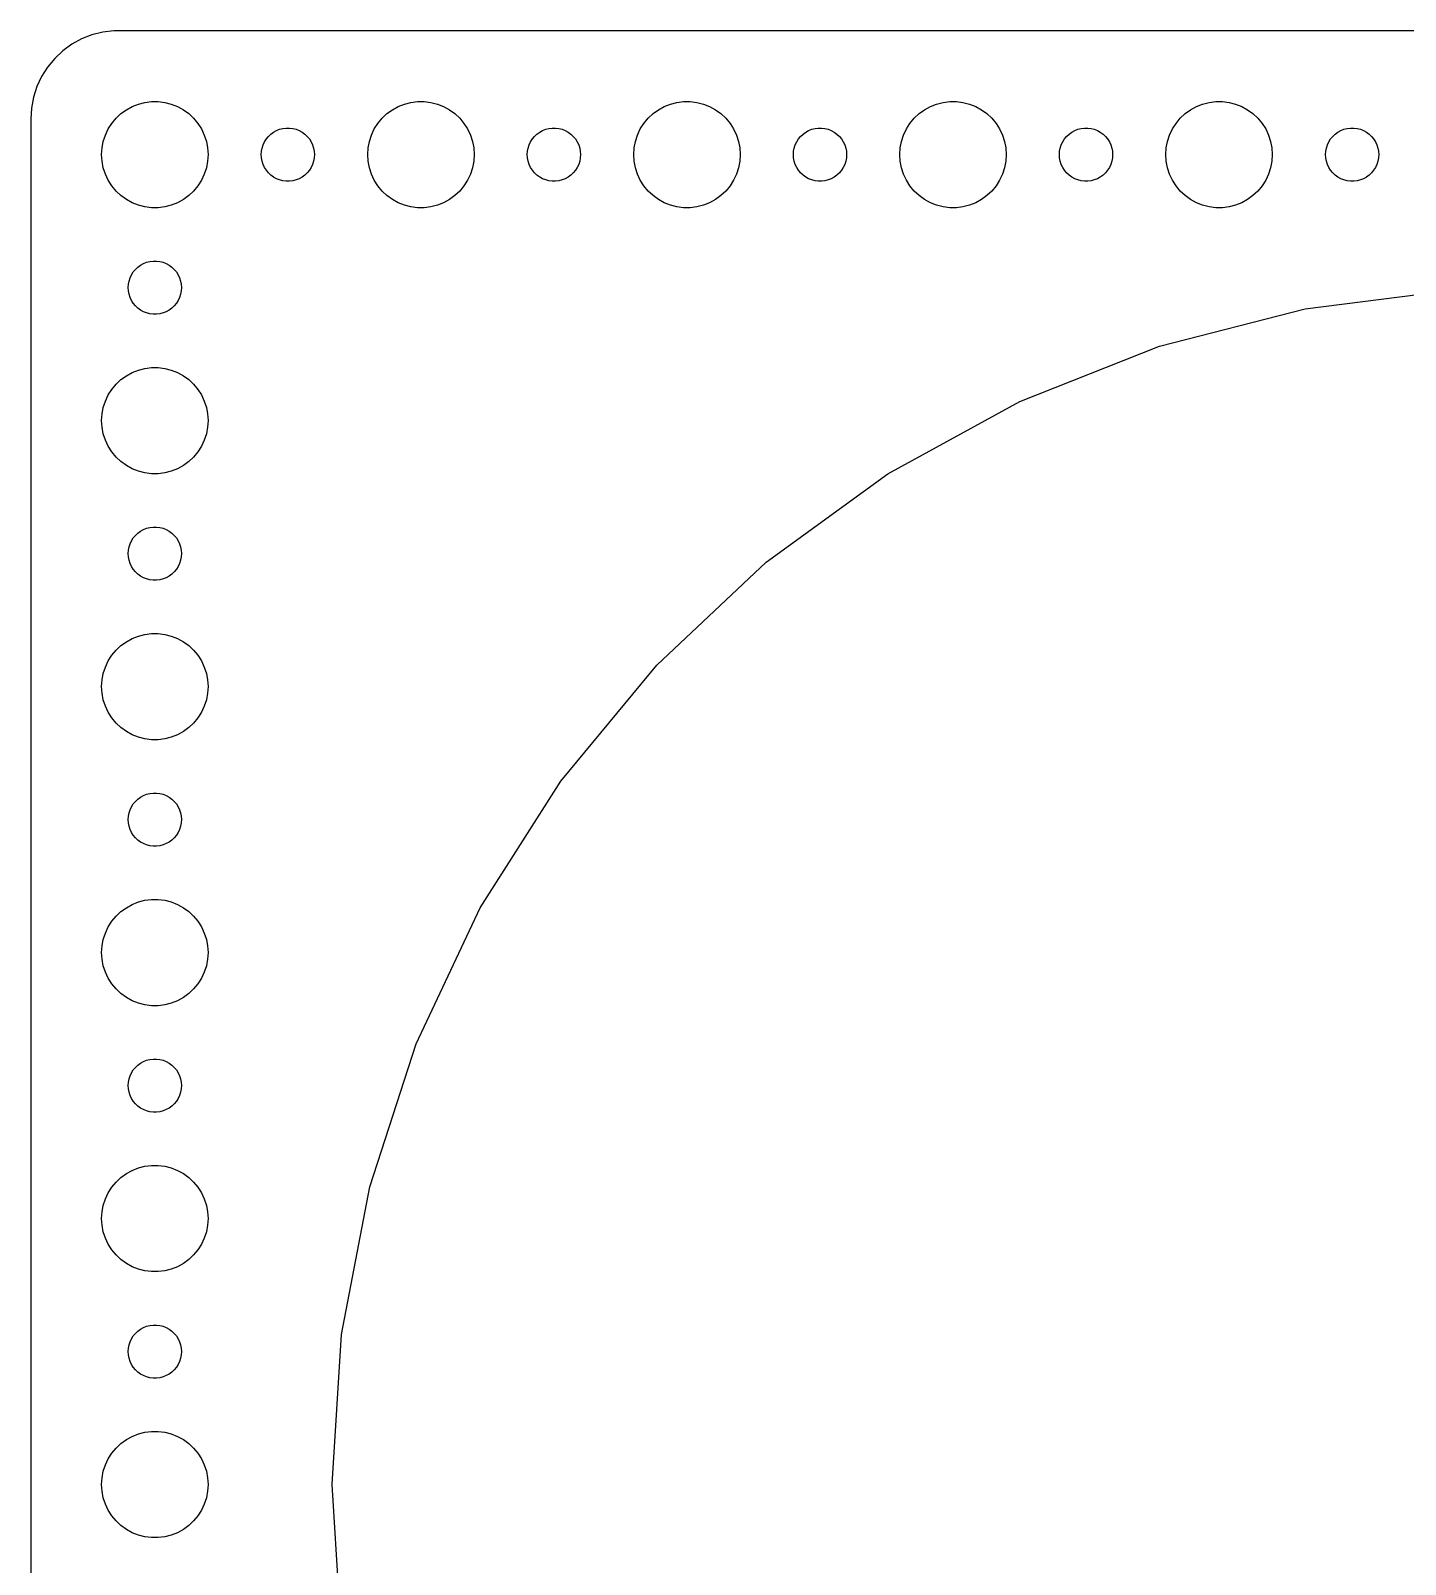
# Model space of a CAD drawing. Header units: metres. Extents: x -224 to 224, y -82 to 82.
# Drawn here: x -224.5 to -147, y -4.5 to 82 of the extents above; entities that cross this region are included whole.
import ezdxf

# ---------------------------------------------------------------- set-up
doc = ezdxf.new("R2010")
doc.units = ezdxf.units.M

msp = doc.modelspace()

# ---------------------------------------------------------------- linework, layer by layer
for p, q in [((-221.629, 81.5241), (-222.179, 81.2216)), ((-221.045, 81.7553), (-221.629, 81.5241)), ((-220.437, 81.9114), (-221.045, 81.7553)), ((-219.814, 81.9901), (-220.437, 81.9114)), ((219.814, 81.9901), (-219.814, 81.9901)), ((-222.687, 80.8526), (-223.145, 80.4227)), ((-222.179, 81.2216), (-222.687, 80.8526)), ((-223.545, 79.9389), (-223.882, 79.4088)), ((-223.145, 80.4227), (-223.545, 79.9389)), ((-224.149, 78.8406), (-224.343, 78.2434)), ((-223.882, 79.4088), (-224.149, 78.8406)), ((-224.343, 78.2434), (-224.461, 77.6267)), ((-218.777, 77.7145), (-218.427, 77.8532)), ((-218.427, 77.8532), (-218.062, 77.9469)), ((-218.062, 77.9469), (-217.688, 77.9941)), ((-217.688, 77.9941), (-217.312, 77.9941)), ((-217.312, 77.9941), (-216.938, 77.9469)), ((-216.938, 77.9469), (-216.573, 77.8532)), ((-216.573, 77.8532), (-216.223, 77.7145)), ((-203.777, 77.7145), (-203.427, 77.8532)), ((-203.427, 77.8532), (-203.062, 77.9469)), ((-203.062, 77.9469), (-202.688, 77.9941)), ((-202.688, 77.9941), (-202.312, 77.9941)), ((-202.312, 77.9941), (-201.938, 77.9469)), ((-201.938, 77.9469), (-201.573, 77.8532)), ((-201.573, 77.8532), (-201.223, 77.7145)), ((-188.777, 77.7145), (-188.427, 77.8532)), ((-188.427, 77.8532), (-188.062, 77.9469)), ((-188.062, 77.9469), (-187.688, 77.9941)), ((-187.688, 77.9941), (-187.312, 77.9941)), ((-187.312, 77.9941), (-186.938, 77.9469)), ((-186.938, 77.9469), (-186.573, 77.8532)), ((-186.573, 77.8532), (-186.223, 77.7145)), ((-173.777, 77.7145), (-173.427, 77.8532)), ((-173.427, 77.8532), (-173.062, 77.9469)), ((-173.062, 77.9469), (-172.688, 77.9941)), ((-172.688, 77.9941), (-172.312, 77.9941)), ((-172.312, 77.9941), (-171.938, 77.9469)), ((-171.938, 77.9469), (-171.573, 77.8532)), ((-171.573, 77.8532), (-171.223, 77.7145)), ((-158.777, 77.7145), (-158.427, 77.8532)), ((-158.427, 77.8532), (-158.062, 77.9469)), ((-158.062, 77.9469), (-157.688, 77.9941)), ((-157.688, 77.9941), (-157.312, 77.9941)), ((-157.312, 77.9941), (-156.938, 77.9469)), ((-156.938, 77.9469), (-156.573, 77.8532)), ((-156.573, 77.8532), (-156.223, 77.7145)), ((-224.461, 77.6267), (-224.5, 77)), ((-224.5, 77), (-224.5, -77)), ((-219.927, 76.7634), (-219.687, 77.0536)), ((-219.687, 77.0536), (-219.412, 77.3115)), ((-219.412, 77.3115), (-219.107, 77.533)), ((-219.107, 77.533), (-218.777, 77.7145)), ((-216.223, 77.7145), (-215.893, 77.533)), ((-215.893, 77.533), (-215.588, 77.3115)), ((-215.588, 77.3115), (-215.313, 77.0536)), ((-215.313, 77.0536), (-215.073, 76.7634)), ((-204.927, 76.7634), (-204.687, 77.0536)), ((-204.687, 77.0536), (-204.412, 77.3115)), ((-204.412, 77.3115), (-204.107, 77.533)), ((-204.107, 77.533), (-203.777, 77.7145)), ((-201.223, 77.7145), (-200.893, 77.533)), ((-200.893, 77.533), (-200.588, 77.3115)), ((-200.588, 77.3115), (-200.313, 77.0536)), ((-200.313, 77.0536), (-200.073, 76.7634)), ((-189.927, 76.7634), (-189.687, 77.0536)), ((-189.687, 77.0536), (-189.412, 77.3115)), ((-189.412, 77.3115), (-189.107, 77.533)), ((-189.107, 77.533), (-188.777, 77.7145)), ((-186.223, 77.7145), (-185.893, 77.533)), ((-185.893, 77.533), (-185.588, 77.3115)), ((-185.588, 77.3115), (-185.313, 77.0536)), ((-185.313, 77.0536), (-185.073, 76.7634)), ((-174.927, 76.7634), (-174.687, 77.0536)), ((-174.687, 77.0536), (-174.412, 77.3115)), ((-174.412, 77.3115), (-174.107, 77.533)), ((-174.107, 77.533), (-173.777, 77.7145)), ((-171.223, 77.7145), (-170.893, 77.533)), ((-170.893, 77.533), (-170.588, 77.3115)), ((-170.588, 77.3115), (-170.313, 77.0536)), ((-170.313, 77.0536), (-170.073, 76.7634)), ((-159.927, 76.7634), (-159.687, 77.0536)), ((-159.687, 77.0536), (-159.412, 77.3115)), ((-159.412, 77.3115), (-159.107, 77.533)), ((-159.107, 77.533), (-158.777, 77.7145)), ((-156.223, 77.7145), (-155.893, 77.533)), ((-155.893, 77.533), (-155.588, 77.3115)), ((-155.588, 77.3115), (-155.313, 77.0536)), ((-155.313, 77.0536), (-155.073, 76.7634)), ((-220.289, 76.1044), (-220.129, 76.4453)), ((-220.129, 76.4453), (-219.927, 76.7634)), ((-215.073, 76.7634), (-214.871, 76.4453)), ((-214.871, 76.4453), (-214.711, 76.1044)), ((-211.093, 76.0268), (-210.956, 76.1558)), ((-210.956, 76.1558), (-210.804, 76.2665)), ((-210.804, 76.2665), (-210.639, 76.3572)), ((-210.639, 76.3572), (-210.464, 76.4266)), ((-210.464, 76.4266), (-210.281, 76.4734)), ((-210.281, 76.4734), (-210.094, 76.497)), ((-210.094, 76.497), (-209.906, 76.497)), ((-209.906, 76.497), (-209.719, 76.4734)), ((-209.719, 76.4734), (-209.536, 76.4266)), ((-209.536, 76.4266), (-209.361, 76.3572)), ((-209.361, 76.3572), (-209.196, 76.2665)), ((-209.196, 76.2665), (-209.044, 76.1558)), ((-209.044, 76.1558), (-208.907, 76.0268)), ((-205.289, 76.1044), (-205.129, 76.4453)), ((-205.129, 76.4453), (-204.927, 76.7634)), ((-200.073, 76.7634), (-199.871, 76.4453)), ((-199.871, 76.4453), (-199.711, 76.1044)), ((-196.093, 76.0268), (-195.956, 76.1558)), ((-195.956, 76.1558), (-195.804, 76.2665)), ((-195.804, 76.2665), (-195.639, 76.3572)), ((-195.639, 76.3572), (-195.464, 76.4266)), ((-195.464, 76.4266), (-195.281, 76.4734)), ((-195.281, 76.4734), (-195.094, 76.497)), ((-195.094, 76.497), (-194.906, 76.497)), ((-194.906, 76.497), (-194.719, 76.4734)), ((-194.719, 76.4734), (-194.536, 76.4266)), ((-194.536, 76.4266), (-194.361, 76.3572)), ((-194.361, 76.3572), (-194.196, 76.2665)), ((-194.196, 76.2665), (-194.044, 76.1558)), ((-194.044, 76.1558), (-193.907, 76.0268)), ((-190.289, 76.1044), (-190.129, 76.4453)), ((-190.129, 76.4453), (-189.927, 76.7634)), ((-185.073, 76.7634), (-184.871, 76.4453)), ((-184.871, 76.4453), (-184.711, 76.1044)), ((-181.093, 76.0268), (-180.956, 76.1558)), ((-180.956, 76.1558), (-180.804, 76.2665)), ((-180.804, 76.2665), (-180.639, 76.3572)), ((-180.639, 76.3572), (-180.464, 76.4266)), ((-180.464, 76.4266), (-180.281, 76.4734)), ((-180.281, 76.4734), (-180.094, 76.497)), ((-180.094, 76.497), (-179.906, 76.497)), ((-179.906, 76.497), (-179.719, 76.4734)), ((-179.719, 76.4734), (-179.536, 76.4266)), ((-179.536, 76.4266), (-179.361, 76.3572)), ((-179.361, 76.3572), (-179.196, 76.2665)), ((-179.196, 76.2665), (-179.044, 76.1558)), ((-179.044, 76.1558), (-178.907, 76.0268)), ((-175.289, 76.1044), (-175.129, 76.4453)), ((-175.129, 76.4453), (-174.927, 76.7634)), ((-170.073, 76.7634), (-169.871, 76.4453)), ((-169.871, 76.4453), (-169.711, 76.1044)), ((-166.093, 76.0268), (-165.956, 76.1558)), ((-165.956, 76.1558), (-165.804, 76.2665)), ((-165.804, 76.2665), (-165.639, 76.3572)), ((-165.639, 76.3572), (-165.464, 76.4266)), ((-165.464, 76.4266), (-165.281, 76.4734)), ((-165.281, 76.4734), (-165.094, 76.497)), ((-165.094, 76.497), (-164.906, 76.497)), ((-164.906, 76.497), (-164.719, 76.4734)), ((-164.719, 76.4734), (-164.536, 76.4266)), ((-164.536, 76.4266), (-164.361, 76.3572)), ((-164.361, 76.3572), (-164.196, 76.2665)), ((-164.196, 76.2665), (-164.044, 76.1558)), ((-164.044, 76.1558), (-163.907, 76.0268)), ((-160.289, 76.1044), (-160.129, 76.4453)), ((-160.129, 76.4453), (-159.927, 76.7634)), ((-155.073, 76.7634), (-154.871, 76.4453)), ((-154.871, 76.4453), (-154.711, 76.1044)), ((-151.093, 76.0268), (-150.956, 76.1558)), ((-150.956, 76.1558), (-150.804, 76.2665)), ((-150.804, 76.2665), (-150.639, 76.3572)), ((-150.639, 76.3572), (-150.464, 76.4266)), ((-150.464, 76.4266), (-150.281, 76.4734)), ((-150.281, 76.4734), (-150.094, 76.497)), ((-150.094, 76.497), (-149.906, 76.497)), ((-149.906, 76.497), (-149.719, 76.4734)), ((-149.719, 76.4734), (-149.536, 76.4266)), ((-149.536, 76.4266), (-149.361, 76.3572)), ((-149.361, 76.3572), (-149.196, 76.2665)), ((-149.196, 76.2665), (-149.044, 76.1558)), ((-149.044, 76.1558), (-148.907, 76.0268)), ((-220.5, 75), (-220.476, 75.376)), ((-220.476, 75.376), (-220.406, 75.7461)), ((-220.406, 75.7461), (-220.289, 76.1044)), ((-214.711, 76.1044), (-214.594, 75.7461)), ((-214.594, 75.7461), (-214.524, 75.376)), ((-214.524, 75.376), (-214.5, 75)), ((-211.488, 75.188), (-211.453, 75.373)), ((-211.453, 75.373), (-211.395, 75.5522)), ((-211.395, 75.5522), (-211.314, 75.7226)), ((-211.314, 75.7226), (-211.214, 75.8817)), ((-211.214, 75.8817), (-211.093, 76.0268)), ((-208.907, 76.0268), (-208.786, 75.8817)), ((-208.786, 75.8817), (-208.686, 75.7226)), ((-208.686, 75.7226), (-208.605, 75.5522)), ((-208.605, 75.5522), (-208.547, 75.373)), ((-208.547, 75.373), (-208.512, 75.188)), ((-205.5, 75), (-205.476, 75.376)), ((-205.476, 75.376), (-205.406, 75.7461)), ((-205.406, 75.7461), (-205.289, 76.1044)), ((-199.711, 76.1044), (-199.594, 75.7461)), ((-199.594, 75.7461), (-199.524, 75.376)), ((-199.524, 75.376), (-199.5, 75)), ((-196.488, 75.188), (-196.453, 75.373)), ((-196.453, 75.373), (-196.395, 75.5522)), ((-196.395, 75.5522), (-196.314, 75.7226)), ((-196.314, 75.7226), (-196.214, 75.8817)), ((-196.214, 75.8817), (-196.093, 76.0268)), ((-193.907, 76.0268), (-193.786, 75.8817)), ((-193.786, 75.8817), (-193.686, 75.7226)), ((-193.686, 75.7226), (-193.605, 75.5522)), ((-193.605, 75.5522), (-193.547, 75.373)), ((-193.547, 75.373), (-193.512, 75.188)), ((-190.5, 75), (-190.476, 75.376)), ((-190.476, 75.376), (-190.406, 75.7461)), ((-190.406, 75.7461), (-190.289, 76.1044)), ((-184.711, 76.1044), (-184.594, 75.7461)), ((-184.594, 75.7461), (-184.524, 75.376)), ((-184.524, 75.376), (-184.5, 75)), ((-181.488, 75.188), (-181.453, 75.373)), ((-181.453, 75.373), (-181.395, 75.5522)), ((-181.395, 75.5522), (-181.314, 75.7226)), ((-181.314, 75.7226), (-181.214, 75.8817)), ((-181.214, 75.8817), (-181.093, 76.0268)), ((-178.907, 76.0268), (-178.786, 75.8817)), ((-178.786, 75.8817), (-178.686, 75.7226)), ((-178.686, 75.7226), (-178.605, 75.5522)), ((-178.605, 75.5522), (-178.547, 75.373)), ((-178.547, 75.373), (-178.512, 75.188)), ((-175.5, 75), (-175.476, 75.376)), ((-175.476, 75.376), (-175.406, 75.7461)), ((-175.406, 75.7461), (-175.289, 76.1044)), ((-169.711, 76.1044), (-169.594, 75.7461)), ((-169.594, 75.7461), (-169.524, 75.376)), ((-169.524, 75.376), (-169.5, 75)), ((-166.488, 75.188), (-166.453, 75.373)), ((-166.453, 75.373), (-166.395, 75.5522)), ((-166.395, 75.5522), (-166.314, 75.7226)), ((-166.314, 75.7226), (-166.214, 75.8817)), ((-166.214, 75.8817), (-166.093, 76.0268)), ((-163.907, 76.0268), (-163.786, 75.8817)), ((-163.786, 75.8817), (-163.686, 75.7226)), ((-163.686, 75.7226), (-163.605, 75.5522)), ((-163.605, 75.5522), (-163.547, 75.373)), ((-163.547, 75.373), (-163.512, 75.188)), ((-160.5, 75), (-160.476, 75.376)), ((-160.476, 75.376), (-160.406, 75.7461)), ((-160.406, 75.7461), (-160.289, 76.1044)), ((-154.711, 76.1044), (-154.594, 75.7461)), ((-154.594, 75.7461), (-154.524, 75.376)), ((-154.524, 75.376), (-154.5, 75)), ((-151.488, 75.188), (-151.453, 75.373)), ((-151.453, 75.373), (-151.395, 75.5522)), ((-151.395, 75.5522), (-151.314, 75.7226)), ((-151.314, 75.7226), (-151.214, 75.8817)), ((-151.214, 75.8817), (-151.093, 76.0268)), ((-148.907, 76.0268), (-148.786, 75.8817)), ((-148.786, 75.8817), (-148.686, 75.7226)), ((-148.686, 75.7226), (-148.605, 75.5522)), ((-148.605, 75.5522), (-148.547, 75.373)), ((-148.547, 75.373), (-148.512, 75.188)), ((-220.476, 74.624), (-220.5, 75)), ((-220.406, 74.2539), (-220.476, 74.624)), ((-214.524, 74.624), (-214.594, 74.2539)), ((-214.5, 75), (-214.524, 74.624)), ((-211.5, 75), (-211.488, 75.188)), ((-211.488, 74.812), (-211.5, 75)), ((-211.453, 74.627), (-211.488, 74.812)), ((-211.395, 74.4478), (-211.453, 74.627)), ((-211.314, 74.2774), (-211.395, 74.4478)), ((-208.605, 74.4478), (-208.686, 74.2774)), ((-208.547, 74.627), (-208.605, 74.4478)), ((-208.512, 74.812), (-208.547, 74.627)), ((-208.512, 75.188), (-208.5, 75)), ((-208.5, 75), (-208.512, 74.812)), ((-205.476, 74.624), (-205.5, 75)), ((-205.406, 74.2539), (-205.476, 74.624)), ((-199.524, 74.624), (-199.594, 74.2539)), ((-199.5, 75), (-199.524, 74.624)), ((-196.5, 75), (-196.488, 75.188)), ((-196.488, 74.812), (-196.5, 75)), ((-196.453, 74.627), (-196.488, 74.812)), ((-196.395, 74.4478), (-196.453, 74.627)), ((-196.314, 74.2774), (-196.395, 74.4478)), ((-193.605, 74.4478), (-193.686, 74.2774)), ((-193.547, 74.627), (-193.605, 74.4478)), ((-193.512, 74.812), (-193.547, 74.627)), ((-193.512, 75.188), (-193.5, 75)), ((-193.5, 75), (-193.512, 74.812)), ((-190.476, 74.624), (-190.5, 75)), ((-190.406, 74.2539), (-190.476, 74.624)), ((-184.524, 74.624), (-184.594, 74.2539)), ((-184.5, 75), (-184.524, 74.624)), ((-181.5, 75), (-181.488, 75.188)), ((-181.488, 74.812), (-181.5, 75)), ((-181.453, 74.627), (-181.488, 74.812)), ((-181.395, 74.4478), (-181.453, 74.627)), ((-181.314, 74.2774), (-181.395, 74.4478)), ((-178.605, 74.4478), (-178.686, 74.2774)), ((-178.547, 74.627), (-178.605, 74.4478)), ((-178.512, 74.812), (-178.547, 74.627)), ((-178.512, 75.188), (-178.5, 75)), ((-178.5, 75), (-178.512, 74.812)), ((-175.476, 74.624), (-175.5, 75)), ((-175.406, 74.2539), (-175.476, 74.624)), ((-169.524, 74.624), (-169.594, 74.2539)), ((-169.5, 75), (-169.524, 74.624)), ((-166.5, 75), (-166.488, 75.188)), ((-166.488, 74.812), (-166.5, 75)), ((-166.453, 74.627), (-166.488, 74.812)), ((-166.395, 74.4478), (-166.453, 74.627)), ((-166.314, 74.2774), (-166.395, 74.4478)), ((-163.605, 74.4478), (-163.686, 74.2774)), ((-163.547, 74.627), (-163.605, 74.4478)), ((-163.512, 74.812), (-163.547, 74.627)), ((-163.512, 75.188), (-163.5, 75)), ((-163.5, 75), (-163.512, 74.812)), ((-160.476, 74.624), (-160.5, 75)), ((-160.406, 74.2539), (-160.476, 74.624)), ((-154.524, 74.624), (-154.594, 74.2539)), ((-154.5, 75), (-154.524, 74.624)), ((-151.5, 75), (-151.488, 75.188)), ((-151.488, 74.812), (-151.5, 75)), ((-151.453, 74.627), (-151.488, 74.812)), ((-151.395, 74.4478), (-151.453, 74.627)), ((-151.314, 74.2774), (-151.395, 74.4478)), ((-148.605, 74.4478), (-148.686, 74.2774)), ((-148.547, 74.627), (-148.605, 74.4478)), ((-148.512, 74.812), (-148.547, 74.627)), ((-148.512, 75.188), (-148.5, 75)), ((-148.5, 75), (-148.512, 74.812)), ((-220.289, 73.8956), (-220.406, 74.2539)), ((-220.129, 73.5547), (-220.289, 73.8956)), ((-219.927, 73.2366), (-220.129, 73.5547)), ((-214.871, 73.5547), (-215.073, 73.2366)), ((-214.711, 73.8956), (-214.871, 73.5547)), ((-214.594, 74.2539), (-214.711, 73.8956)), ((-211.214, 74.1183), (-211.314, 74.2774)), ((-211.093, 73.9732), (-211.214, 74.1183)), ((-210.956, 73.8442), (-211.093, 73.9732)), ((-210.804, 73.7335), (-210.956, 73.8442)), ((-210.639, 73.6428), (-210.804, 73.7335)), ((-210.464, 73.5734), (-210.639, 73.6428)), ((-210.281, 73.5266), (-210.464, 73.5734)), ((-210.094, 73.503), (-210.281, 73.5266)), ((-209.719, 73.5266), (-209.906, 73.503)), ((-209.536, 73.5734), (-209.719, 73.5266)), ((-209.361, 73.6428), (-209.536, 73.5734)), ((-209.196, 73.7335), (-209.361, 73.6428)), ((-209.044, 73.8442), (-209.196, 73.7335)), ((-208.907, 73.9732), (-209.044, 73.8442)), ((-208.786, 74.1183), (-208.907, 73.9732)), ((-208.686, 74.2774), (-208.786, 74.1183)), ((-205.289, 73.8956), (-205.406, 74.2539)), ((-205.129, 73.5547), (-205.289, 73.8956)), ((-204.927, 73.2366), (-205.129, 73.5547)), ((-199.871, 73.5547), (-200.073, 73.2366)), ((-199.711, 73.8956), (-199.871, 73.5547)), ((-199.594, 74.2539), (-199.711, 73.8956)), ((-196.214, 74.1183), (-196.314, 74.2774)), ((-196.093, 73.9732), (-196.214, 74.1183)), ((-195.956, 73.8442), (-196.093, 73.9732)), ((-195.804, 73.7335), (-195.956, 73.8442)), ((-195.639, 73.6428), (-195.804, 73.7335)), ((-195.464, 73.5734), (-195.639, 73.6428)), ((-195.281, 73.5266), (-195.464, 73.5734)), ((-195.094, 73.503), (-195.281, 73.5266)), ((-194.719, 73.5266), (-194.906, 73.503)), ((-194.536, 73.5734), (-194.719, 73.5266)), ((-194.361, 73.6428), (-194.536, 73.5734)), ((-194.196, 73.7335), (-194.361, 73.6428)), ((-194.044, 73.8442), (-194.196, 73.7335)), ((-193.907, 73.9732), (-194.044, 73.8442)), ((-193.786, 74.1183), (-193.907, 73.9732)), ((-193.686, 74.2774), (-193.786, 74.1183)), ((-190.289, 73.8956), (-190.406, 74.2539)), ((-190.129, 73.5547), (-190.289, 73.8956)), ((-189.927, 73.2366), (-190.129, 73.5547)), ((-184.871, 73.5547), (-185.073, 73.2366)), ((-184.711, 73.8956), (-184.871, 73.5547)), ((-184.594, 74.2539), (-184.711, 73.8956)), ((-181.214, 74.1183), (-181.314, 74.2774)), ((-181.093, 73.9732), (-181.214, 74.1183)), ((-180.956, 73.8442), (-181.093, 73.9732)), ((-180.804, 73.7335), (-180.956, 73.8442)), ((-180.639, 73.6428), (-180.804, 73.7335)), ((-180.464, 73.5734), (-180.639, 73.6428)), ((-180.281, 73.5266), (-180.464, 73.5734)), ((-180.094, 73.503), (-180.281, 73.5266)), ((-179.719, 73.5266), (-179.906, 73.503)), ((-179.536, 73.5734), (-179.719, 73.5266)), ((-179.361, 73.6428), (-179.536, 73.5734)), ((-179.196, 73.7335), (-179.361, 73.6428)), ((-179.044, 73.8442), (-179.196, 73.7335)), ((-178.907, 73.9732), (-179.044, 73.8442)), ((-178.786, 74.1183), (-178.907, 73.9732)), ((-178.686, 74.2774), (-178.786, 74.1183)), ((-175.289, 73.8956), (-175.406, 74.2539)), ((-175.129, 73.5547), (-175.289, 73.8956)), ((-174.927, 73.2366), (-175.129, 73.5547)), ((-169.871, 73.5547), (-170.073, 73.2366)), ((-169.711, 73.8956), (-169.871, 73.5547)), ((-169.594, 74.2539), (-169.711, 73.8956)), ((-166.214, 74.1183), (-166.314, 74.2774)), ((-166.093, 73.9732), (-166.214, 74.1183)), ((-165.956, 73.8442), (-166.093, 73.9732)), ((-165.804, 73.7335), (-165.956, 73.8442)), ((-165.639, 73.6428), (-165.804, 73.7335)), ((-165.464, 73.5734), (-165.639, 73.6428)), ((-165.281, 73.5266), (-165.464, 73.5734)), ((-165.094, 73.503), (-165.281, 73.5266)), ((-164.719, 73.5266), (-164.906, 73.503)), ((-164.536, 73.5734), (-164.719, 73.5266)), ((-164.361, 73.6428), (-164.536, 73.5734)), ((-164.196, 73.7335), (-164.361, 73.6428)), ((-164.044, 73.8442), (-164.196, 73.7335)), ((-163.907, 73.9732), (-164.044, 73.8442)), ((-163.786, 74.1183), (-163.907, 73.9732)), ((-163.686, 74.2774), (-163.786, 74.1183)), ((-160.289, 73.8956), (-160.406, 74.2539)), ((-160.129, 73.5547), (-160.289, 73.8956)), ((-159.927, 73.2366), (-160.129, 73.5547)), ((-154.871, 73.5547), (-155.073, 73.2366)), ((-154.711, 73.8956), (-154.871, 73.5547)), ((-154.594, 74.2539), (-154.711, 73.8956)), ((-151.214, 74.1183), (-151.314, 74.2774)), ((-151.093, 73.9732), (-151.214, 74.1183)), ((-150.956, 73.8442), (-151.093, 73.9732)), ((-150.804, 73.7335), (-150.956, 73.8442)), ((-150.639, 73.6428), (-150.804, 73.7335)), ((-150.464, 73.5734), (-150.639, 73.6428)), ((-150.281, 73.5266), (-150.464, 73.5734)), ((-150.094, 73.503), (-150.281, 73.5266)), ((-149.719, 73.5266), (-149.906, 73.503)), ((-149.536, 73.5734), (-149.719, 73.5266)), ((-149.361, 73.6428), (-149.536, 73.5734)), ((-149.196, 73.7335), (-149.361, 73.6428)), ((-149.044, 73.8442), (-149.196, 73.7335)), ((-148.907, 73.9732), (-149.044, 73.8442)), ((-148.786, 74.1183), (-148.907, 73.9732)), ((-148.686, 74.2774), (-148.786, 74.1183)), ((-219.687, 72.9464), (-219.927, 73.2366)), ((-219.412, 72.6885), (-219.687, 72.9464)), ((-219.107, 72.467), (-219.412, 72.6885)), ((-215.588, 72.6885), (-215.893, 72.467)), ((-215.313, 72.9464), (-215.588, 72.6885)), ((-215.073, 73.2366), (-215.313, 72.9464)), ((-209.906, 73.503), (-210.094, 73.503)), ((-204.687, 72.9464), (-204.927, 73.2366)), ((-204.412, 72.6885), (-204.687, 72.9464)), ((-204.107, 72.467), (-204.412, 72.6885)), ((-200.588, 72.6885), (-200.893, 72.467)), ((-200.313, 72.9464), (-200.588, 72.6885)), ((-200.073, 73.2366), (-200.313, 72.9464)), ((-194.906, 73.503), (-195.094, 73.503)), ((-189.687, 72.9464), (-189.927, 73.2366)), ((-189.412, 72.6885), (-189.687, 72.9464)), ((-189.107, 72.467), (-189.412, 72.6885)), ((-185.588, 72.6885), (-185.893, 72.467)), ((-185.313, 72.9464), (-185.588, 72.6885)), ((-185.073, 73.2366), (-185.313, 72.9464)), ((-179.906, 73.503), (-180.094, 73.503)), ((-174.687, 72.9464), (-174.927, 73.2366)), ((-174.412, 72.6885), (-174.687, 72.9464)), ((-174.107, 72.467), (-174.412, 72.6885)), ((-170.588, 72.6885), (-170.893, 72.467)), ((-170.313, 72.9464), (-170.588, 72.6885)), ((-170.073, 73.2366), (-170.313, 72.9464)), ((-164.906, 73.503), (-165.094, 73.503)), ((-159.687, 72.9464), (-159.927, 73.2366)), ((-159.412, 72.6885), (-159.687, 72.9464)), ((-159.107, 72.467), (-159.412, 72.6885)), ((-155.588, 72.6885), (-155.893, 72.467)), ((-155.313, 72.9464), (-155.588, 72.6885)), ((-155.073, 73.2366), (-155.313, 72.9464)), ((-149.906, 73.503), (-150.094, 73.503)), ((-218.777, 72.2855), (-219.107, 72.467)), ((-218.427, 72.1468), (-218.777, 72.2855)), ((-218.062, 72.0531), (-218.427, 72.1468)), ((-217.688, 72.0059), (-218.062, 72.0531)), ((-217.312, 72.0059), (-217.688, 72.0059)), ((-216.938, 72.0531), (-217.312, 72.0059)), ((-216.573, 72.1468), (-216.938, 72.0531)), ((-216.223, 72.2855), (-216.573, 72.1468)), ((-215.893, 72.467), (-216.223, 72.2855)), ((-203.777, 72.2855), (-204.107, 72.467)), ((-203.427, 72.1468), (-203.777, 72.2855)), ((-203.062, 72.0531), (-203.427, 72.1468)), ((-202.688, 72.0059), (-203.062, 72.0531)), ((-202.312, 72.0059), (-202.688, 72.0059)), ((-201.938, 72.0531), (-202.312, 72.0059)), ((-201.573, 72.1468), (-201.938, 72.0531)), ((-201.223, 72.2855), (-201.573, 72.1468)), ((-200.893, 72.467), (-201.223, 72.2855)), ((-188.777, 72.2855), (-189.107, 72.467)), ((-188.427, 72.1468), (-188.777, 72.2855)), ((-188.062, 72.0531), (-188.427, 72.1468)), ((-187.688, 72.0059), (-188.062, 72.0531)), ((-187.312, 72.0059), (-187.688, 72.0059)), ((-186.938, 72.0531), (-187.312, 72.0059)), ((-186.573, 72.1468), (-186.938, 72.0531)), ((-186.223, 72.2855), (-186.573, 72.1468)), ((-185.893, 72.467), (-186.223, 72.2855)), ((-173.777, 72.2855), (-174.107, 72.467)), ((-173.427, 72.1468), (-173.777, 72.2855)), ((-173.062, 72.0531), (-173.427, 72.1468)), ((-172.688, 72.0059), (-173.062, 72.0531)), ((-172.312, 72.0059), (-172.688, 72.0059)), ((-171.938, 72.0531), (-172.312, 72.0059)), ((-171.573, 72.1468), (-171.938, 72.0531)), ((-171.223, 72.2855), (-171.573, 72.1468)), ((-170.893, 72.467), (-171.223, 72.2855)), ((-158.777, 72.2855), (-159.107, 72.467)), ((-158.427, 72.1468), (-158.777, 72.2855)), ((-158.062, 72.0531), (-158.427, 72.1468)), ((-157.688, 72.0059), (-158.062, 72.0531)), ((-157.312, 72.0059), (-157.688, 72.0059)), ((-156.938, 72.0531), (-157.312, 72.0059)), ((-156.573, 72.1468), (-156.938, 72.0531)), ((-156.223, 72.2855), (-156.573, 72.1468)), ((-155.893, 72.467), (-156.223, 72.2855)), ((-218.814, 68.2226), (-218.714, 68.3817)), ((-218.714, 68.3817), (-218.593, 68.5268)), ((-218.593, 68.5268), (-218.456, 68.6558)), ((-218.456, 68.6558), (-218.304, 68.7665)), ((-218.304, 68.7665), (-218.139, 68.8572)), ((-218.139, 68.8572), (-217.964, 68.9266)), ((-217.964, 68.9266), (-217.781, 68.9734)), ((-217.781, 68.9734), (-217.594, 68.997)), ((-217.594, 68.997), (-217.406, 68.997)), ((-217.406, 68.997), (-217.219, 68.9734)), ((-217.219, 68.9734), (-217.036, 68.9266)), ((-217.036, 68.9266), (-216.861, 68.8572)), ((-216.861, 68.8572), (-216.696, 68.7665)), ((-216.696, 68.7665), (-216.544, 68.6558)), ((-216.544, 68.6558), (-216.407, 68.5268)), ((-216.407, 68.5268), (-216.286, 68.3817)), ((-216.286, 68.3817), (-216.186, 68.2226)), ((-219, 67.5), (-218.988, 67.688)), ((-218.988, 67.312), (-219, 67.5)), ((-218.988, 67.688), (-218.953, 67.873)), ((-218.953, 67.873), (-218.895, 68.0522)), ((-218.895, 68.0522), (-218.814, 68.2226)), ((-216.186, 68.2226), (-216.105, 68.0522)), ((-216.105, 68.0522), (-216.047, 67.873)), ((-216.047, 67.873), (-216.012, 67.688)), ((-216.012, 67.688), (-216, 67.5)), ((-216, 67.5), (-216.012, 67.312)), ((-218.953, 67.127), (-218.988, 67.312)), ((-218.895, 66.9478), (-218.953, 67.127)), ((-218.814, 66.7774), (-218.895, 66.9478)), ((-218.714, 66.6183), (-218.814, 66.7774)), ((-218.593, 66.4732), (-218.714, 66.6183)), ((-216.286, 66.6183), (-216.407, 66.4732)), ((-216.186, 66.7774), (-216.286, 66.6183)), ((-216.105, 66.9478), (-216.186, 66.7774)), ((-216.047, 67.127), (-216.105, 66.9478)), ((-216.012, 67.312), (-216.047, 67.127)), ((-152.648, 66.3044), (-144.238, 67.3668)), ((-218.456, 66.3442), (-218.593, 66.4732)), ((-218.304, 66.2335), (-218.456, 66.3442)), ((-218.139, 66.1428), (-218.304, 66.2335)), ((-217.964, 66.0734), (-218.139, 66.1428)), ((-217.781, 66.0266), (-217.964, 66.0734)), ((-217.594, 66.003), (-217.781, 66.0266)), ((-217.406, 66.003), (-217.594, 66.003)), ((-217.219, 66.0266), (-217.406, 66.003)), ((-217.036, 66.0734), (-217.219, 66.0266)), ((-216.861, 66.1428), (-217.036, 66.0734)), ((-216.696, 66.2335), (-216.861, 66.1428)), ((-216.544, 66.3442), (-216.696, 66.2335)), ((-216.407, 66.4732), (-216.544, 66.3442)), ((-160.859, 64.1963), (-152.648, 66.3044)), ((-168.74, 61.0758), (-160.859, 64.1963)), ((-219.687, 62.0536), (-219.412, 62.3115)), ((-219.412, 62.3115), (-219.107, 62.533)), ((-219.107, 62.533), (-218.777, 62.7145)), ((-218.777, 62.7145), (-218.427, 62.8532)), ((-218.427, 62.8532), (-218.062, 62.9469)), ((-218.062, 62.9469), (-217.688, 62.9941)), ((-217.688, 62.9941), (-217.312, 62.9941)), ((-217.312, 62.9941), (-216.938, 62.9469)), ((-216.938, 62.9469), (-216.573, 62.8532)), ((-216.573, 62.8532), (-216.223, 62.7145)), ((-216.223, 62.7145), (-215.893, 62.533)), ((-215.893, 62.533), (-215.588, 62.3115)), ((-215.588, 62.3115), (-215.313, 62.0536)), ((-220.289, 61.1044), (-220.129, 61.4453)), ((-220.129, 61.4453), (-219.927, 61.7634)), ((-219.927, 61.7634), (-219.687, 62.0536)), ((-215.313, 62.0536), (-215.073, 61.7634)), ((-215.073, 61.7634), (-214.871, 61.4453)), ((-214.871, 61.4453), (-214.711, 61.1044)), ((-220.476, 60.376), (-220.406, 60.7461)), ((-220.406, 60.7461), (-220.289, 61.1044)), ((-214.711, 61.1044), (-214.594, 60.7461)), ((-214.594, 60.7461), (-214.524, 60.376)), ((-176.168, 56.9921), (-168.74, 61.0758)), ((-220.5, 60), (-220.476, 60.376)), ((-220.476, 59.624), (-220.5, 60)), ((-214.524, 60.376), (-214.5, 60)), ((-214.5, 60), (-214.524, 59.624)), ((-220.406, 59.2539), (-220.476, 59.624)), ((-220.289, 58.8956), (-220.406, 59.2539)), ((-220.129, 58.5547), (-220.289, 58.8956)), ((-214.711, 58.8956), (-214.871, 58.5547)), ((-214.594, 59.2539), (-214.711, 58.8956)), ((-214.524, 59.624), (-214.594, 59.2539)), ((-219.927, 58.2366), (-220.129, 58.5547)), ((-219.687, 57.9464), (-219.927, 58.2366)), ((-215.073, 58.2366), (-215.313, 57.9464)), ((-214.871, 58.5547), (-215.073, 58.2366)), ((-219.412, 57.6885), (-219.687, 57.9464)), ((-219.107, 57.467), (-219.412, 57.6885)), ((-218.777, 57.2855), (-219.107, 57.467)), ((-218.427, 57.1468), (-218.777, 57.2855)), ((-218.062, 57.0531), (-218.427, 57.1468)), ((-216.573, 57.1468), (-216.938, 57.0531)), ((-216.223, 57.2855), (-216.573, 57.1468)), ((-215.893, 57.467), (-216.223, 57.2855)), ((-215.588, 57.6885), (-215.893, 57.467)), ((-215.313, 57.9464), (-215.588, 57.6885)), ((-217.688, 57.0059), (-218.062, 57.0531)), ((-217.312, 57.0059), (-217.688, 57.0059)), ((-216.938, 57.0531), (-217.312, 57.0059)), ((-183.026, 52.0096), (-176.168, 56.9921)), ((-218.593, 53.5268), (-218.456, 53.6558)), ((-218.456, 53.6558), (-218.304, 53.7665)), ((-218.304, 53.7665), (-218.139, 53.8572)), ((-218.139, 53.8572), (-217.964, 53.9266)), ((-217.964, 53.9266), (-217.781, 53.9734)), ((-217.781, 53.9734), (-217.594, 53.997)), ((-217.594, 53.997), (-217.406, 53.997)), ((-217.406, 53.997), (-217.219, 53.9734)), ((-217.219, 53.9734), (-217.036, 53.9266)), ((-217.036, 53.9266), (-216.861, 53.8572)), ((-216.861, 53.8572), (-216.696, 53.7665)), ((-216.696, 53.7665), (-216.544, 53.6558)), ((-216.544, 53.6558), (-216.407, 53.5268)), ((-218.988, 52.688), (-218.953, 52.873)), ((-218.953, 52.873), (-218.895, 53.0522)), ((-218.895, 53.0522), (-218.814, 53.2226)), ((-218.814, 53.2226), (-218.714, 53.3817)), ((-218.714, 53.3817), (-218.593, 53.5268)), ((-216.407, 53.5268), (-216.286, 53.3817)), ((-216.286, 53.3817), (-216.186, 53.2226)), ((-216.186, 53.2226), (-216.105, 53.0522)), ((-216.105, 53.0522), (-216.047, 52.873)), ((-216.047, 52.873), (-216.012, 52.688)), ((-219, 52.5), (-218.988, 52.688)), ((-218.988, 52.312), (-219, 52.5)), ((-218.953, 52.127), (-218.988, 52.312)), ((-218.895, 51.9478), (-218.953, 52.127)), ((-218.814, 51.7774), (-218.895, 51.9478)), ((-216.105, 51.9478), (-216.186, 51.7774)), ((-216.047, 52.127), (-216.105, 51.9478)), ((-216.012, 52.312), (-216.047, 52.127)), ((-216.012, 52.688), (-216, 52.5)), ((-216, 52.5), (-216.012, 52.312)), ((-189.205, 46.2069), (-183.026, 52.0096)), ((-218.714, 51.6183), (-218.814, 51.7774)), ((-218.593, 51.4732), (-218.714, 51.6183)), ((-218.456, 51.3442), (-218.593, 51.4732)), ((-218.304, 51.2335), (-218.456, 51.3442)), ((-218.139, 51.1428), (-218.304, 51.2335)), ((-217.964, 51.0734), (-218.139, 51.1428)), ((-217.781, 51.0266), (-217.964, 51.0734)), ((-217.036, 51.0734), (-217.219, 51.0266)), ((-216.861, 51.1428), (-217.036, 51.0734)), ((-216.696, 51.2335), (-216.861, 51.1428)), ((-216.544, 51.3442), (-216.696, 51.2335)), ((-216.407, 51.4732), (-216.544, 51.3442)), ((-216.286, 51.6183), (-216.407, 51.4732)), ((-216.186, 51.7774), (-216.286, 51.6183)), ((-217.594, 51.003), (-217.781, 51.0266)), ((-217.406, 51.003), (-217.594, 51.003)), ((-217.219, 51.0266), (-217.406, 51.003)), ((-219.107, 47.533), (-218.777, 47.7145)), ((-218.777, 47.7145), (-218.427, 47.8532)), ((-218.427, 47.8532), (-218.062, 47.9469)), ((-218.062, 47.9469), (-217.688, 47.9941)), ((-217.688, 47.9941), (-217.312, 47.9941)), ((-217.312, 47.9941), (-216.938, 47.9469)), ((-216.938, 47.9469), (-216.573, 47.8532)), ((-216.573, 47.8532), (-216.223, 47.7145)), ((-216.223, 47.7145), (-215.893, 47.533)), ((-220.129, 46.4453), (-219.927, 46.7634)), ((-219.927, 46.7634), (-219.687, 47.0536)), ((-219.687, 47.0536), (-219.412, 47.3115)), ((-219.412, 47.3115), (-219.107, 47.533)), ((-215.893, 47.533), (-215.588, 47.3115)), ((-215.588, 47.3115), (-215.313, 47.0536)), ((-215.313, 47.0536), (-215.073, 46.7634)), ((-215.073, 46.7634), (-214.871, 46.4453)), ((-220.406, 45.7461), (-220.289, 46.1044)), ((-220.289, 46.1044), (-220.129, 46.4453)), ((-214.871, 46.4453), (-214.711, 46.1044)), ((-214.711, 46.1044), (-214.594, 45.7461)), ((-194.609, 39.6755), (-189.205, 46.2069)), ((-220.5, 45), (-220.476, 45.376)), ((-220.476, 44.624), (-220.5, 45)), ((-220.476, 45.376), (-220.406, 45.7461)), ((-214.594, 45.7461), (-214.524, 45.376)), ((-214.524, 45.376), (-214.5, 45)), ((-214.5, 45), (-214.524, 44.624)), ((-220.406, 44.2539), (-220.476, 44.624)), ((-220.289, 43.8956), (-220.406, 44.2539)), ((-214.594, 44.2539), (-214.711, 43.8956)), ((-214.524, 44.624), (-214.594, 44.2539)), ((-220.129, 43.5547), (-220.289, 43.8956)), ((-219.927, 43.2366), (-220.129, 43.5547)), ((-214.871, 43.5547), (-215.073, 43.2366)), ((-214.711, 43.8956), (-214.871, 43.5547)), ((-219.687, 42.9464), (-219.927, 43.2366)), ((-219.412, 42.6885), (-219.687, 42.9464)), ((-219.107, 42.467), (-219.412, 42.6885)), ((-218.777, 42.2855), (-219.107, 42.467)), ((-215.893, 42.467), (-216.223, 42.2855)), ((-215.588, 42.6885), (-215.893, 42.467)), ((-215.313, 42.9464), (-215.588, 42.6885)), ((-215.073, 43.2366), (-215.313, 42.9464)), ((-218.427, 42.1468), (-218.777, 42.2855)), ((-218.062, 42.0531), (-218.427, 42.1468)), ((-217.688, 42.0059), (-218.062, 42.0531)), ((-217.312, 42.0059), (-217.688, 42.0059)), ((-216.938, 42.0531), (-217.312, 42.0059)), ((-216.573, 42.1468), (-216.938, 42.0531)), ((-216.223, 42.2855), (-216.573, 42.1468)), ((-218.139, 38.8572), (-217.964, 38.9266)), ((-217.964, 38.9266), (-217.781, 38.9734)), ((-217.781, 38.9734), (-217.594, 38.997)), ((-217.594, 38.997), (-217.406, 38.997)), ((-217.406, 38.997), (-217.219, 38.9734)), ((-217.219, 38.9734), (-217.036, 38.9266)), ((-217.036, 38.9266), (-216.861, 38.8572)), ((-199.151, 32.5184), (-194.609, 39.6755)), ((-218.895, 38.0522), (-218.814, 38.2226)), ((-218.814, 38.2226), (-218.714, 38.3817)), ((-218.714, 38.3817), (-218.593, 38.5268)), ((-218.593, 38.5268), (-218.456, 38.6558)), ((-218.456, 38.6558), (-218.304, 38.7665)), ((-218.304, 38.7665), (-218.139, 38.8572)), ((-216.861, 38.8572), (-216.696, 38.7665)), ((-216.696, 38.7665), (-216.544, 38.6558)), ((-216.544, 38.6558), (-216.407, 38.5268)), ((-216.407, 38.5268), (-216.286, 38.3817)), ((-216.286, 38.3817), (-216.186, 38.2226)), ((-216.186, 38.2226), (-216.105, 38.0522)), ((-219, 37.5), (-218.988, 37.688)), ((-218.988, 37.312), (-219, 37.5)), ((-218.988, 37.688), (-218.953, 37.873)), ((-218.953, 37.127), (-218.988, 37.312)), ((-218.953, 37.873), (-218.895, 38.0522)), ((-216.105, 38.0522), (-216.047, 37.873)), ((-216.047, 37.873), (-216.012, 37.688)), ((-216.012, 37.312), (-216.047, 37.127)), ((-216.012, 37.688), (-216, 37.5)), ((-216, 37.5), (-216.012, 37.312)), ((-218.895, 36.9478), (-218.953, 37.127)), ((-218.814, 36.7774), (-218.895, 36.9478)), ((-218.714, 36.6183), (-218.814, 36.7774)), ((-218.593, 36.4732), (-218.714, 36.6183)), ((-218.456, 36.3442), (-218.593, 36.4732)), ((-218.304, 36.2335), (-218.456, 36.3442)), ((-216.544, 36.3442), (-216.696, 36.2335)), ((-216.407, 36.4732), (-216.544, 36.3442)), ((-216.286, 36.6183), (-216.407, 36.4732)), ((-216.186, 36.7774), (-216.286, 36.6183)), ((-216.105, 36.9478), (-216.186, 36.7774)), ((-216.047, 37.127), (-216.105, 36.9478)), ((-218.139, 36.1428), (-218.304, 36.2335)), ((-217.964, 36.0734), (-218.139, 36.1428)), ((-217.781, 36.0266), (-217.964, 36.0734)), ((-217.594, 36.003), (-217.781, 36.0266)), ((-217.406, 36.003), (-217.594, 36.003)), ((-217.219, 36.0266), (-217.406, 36.003)), ((-217.036, 36.0734), (-217.219, 36.0266)), ((-216.861, 36.1428), (-217.036, 36.0734)), ((-216.696, 36.2335), (-216.861, 36.1428)), ((-218.427, 32.8532), (-218.062, 32.9469)), ((-218.062, 32.9469), (-217.688, 32.9941)), ((-217.688, 32.9941), (-217.312, 32.9941)), ((-217.312, 32.9941), (-216.938, 32.9469)), ((-216.938, 32.9469), (-216.573, 32.8532)), ((-219.927, 31.7634), (-219.687, 32.0536)), ((-219.687, 32.0536), (-219.412, 32.3115)), ((-219.412, 32.3115), (-219.107, 32.533)), ((-219.107, 32.533), (-218.777, 32.7145)), ((-218.777, 32.7145), (-218.427, 32.8532)), ((-216.573, 32.8532), (-216.223, 32.7145)), ((-216.223, 32.7145), (-215.893, 32.533)), ((-215.893, 32.533), (-215.588, 32.3115)), ((-215.588, 32.3115), (-215.313, 32.0536)), ((-215.313, 32.0536), (-215.073, 31.7634)), ((-202.76, 24.8484), (-199.151, 32.5184)), ((-220.289, 31.1044), (-220.129, 31.4453)), ((-220.129, 31.4453), (-219.927, 31.7634)), ((-215.073, 31.7634), (-214.871, 31.4453)), ((-214.871, 31.4453), (-214.711, 31.1044)), ((-220.5, 30), (-220.476, 30.376)), ((-220.476, 30.376), (-220.406, 30.7461)), ((-220.406, 30.7461), (-220.289, 31.1044)), ((-214.711, 31.1044), (-214.594, 30.7461)), ((-214.594, 30.7461), (-214.524, 30.376)), ((-214.524, 30.376), (-214.5, 30)), ((-220.476, 29.624), (-220.5, 30)), ((-220.406, 29.2539), (-220.476, 29.624)), ((-214.524, 29.624), (-214.594, 29.2539)), ((-214.5, 30), (-214.524, 29.624)), ((-220.289, 28.8956), (-220.406, 29.2539)), ((-220.129, 28.5547), (-220.289, 28.8956)), ((-219.927, 28.2366), (-220.129, 28.5547)), ((-214.871, 28.5547), (-215.073, 28.2366)), ((-214.711, 28.8956), (-214.871, 28.5547)), ((-214.594, 29.2539), (-214.711, 28.8956)), ((-219.687, 27.9464), (-219.927, 28.2366)), ((-219.412, 27.6884), (-219.687, 27.9464)), ((-219.107, 27.467), (-219.412, 27.6884)), ((-215.588, 27.6884), (-215.893, 27.467)), ((-215.313, 27.9464), (-215.588, 27.6884)), ((-215.073, 28.2366), (-215.313, 27.9464)), ((-218.777, 27.2855), (-219.107, 27.467)), ((-218.427, 27.1468), (-218.777, 27.2855)), ((-218.062, 27.0531), (-218.427, 27.1468)), ((-217.688, 27.0059), (-218.062, 27.0531)), ((-217.312, 27.0059), (-217.688, 27.0059)), ((-216.938, 27.0531), (-217.312, 27.0059)), ((-216.573, 27.1468), (-216.938, 27.0531)), ((-216.223, 27.2855), (-216.573, 27.1468)), ((-215.893, 27.467), (-216.223, 27.2855)), ((-205.379, 16.7866), (-202.76, 24.8484)), ((-218.814, 23.2226), (-218.714, 23.3817)), ((-218.714, 23.3817), (-218.593, 23.5268)), ((-218.593, 23.5268), (-218.456, 23.6558)), ((-218.456, 23.6558), (-218.304, 23.7665)), ((-218.304, 23.7665), (-218.139, 23.8572)), ((-218.139, 23.8572), (-217.964, 23.9266)), ((-217.964, 23.9266), (-217.781, 23.9734)), ((-217.781, 23.9734), (-217.594, 23.997)), ((-217.594, 23.997), (-217.406, 23.997)), ((-217.406, 23.997), (-217.219, 23.9734)), ((-217.219, 23.9734), (-217.036, 23.9266)), ((-217.036, 23.9266), (-216.861, 23.8572)), ((-216.861, 23.8572), (-216.696, 23.7665)), ((-216.696, 23.7665), (-216.544, 23.6558)), ((-216.544, 23.6558), (-216.407, 23.5268)), ((-216.407, 23.5268), (-216.286, 23.3817)), ((-216.286, 23.3817), (-216.186, 23.2226)), ((-219, 22.5), (-218.988, 22.688)), ((-218.988, 22.312), (-219, 22.5)), ((-218.988, 22.688), (-218.953, 22.873)), ((-218.953, 22.873), (-218.895, 23.0522)), ((-218.895, 23.0522), (-218.814, 23.2226)), ((-216.186, 23.2226), (-216.105, 23.0522)), ((-216.105, 23.0522), (-216.047, 22.873)), ((-216.047, 22.873), (-216.012, 22.688)), ((-216.012, 22.688), (-216, 22.5)), ((-216, 22.5), (-216.012, 22.312)), ((-218.953, 22.127), (-218.988, 22.312)), ((-218.895, 21.9478), (-218.953, 22.127)), ((-218.814, 21.7774), (-218.895, 21.9478)), ((-218.714, 21.6183), (-218.814, 21.7774)), ((-216.186, 21.7774), (-216.286, 21.6183)), ((-216.105, 21.9478), (-216.186, 21.7774)), ((-216.047, 22.127), (-216.105, 21.9478)), ((-216.012, 22.312), (-216.047, 22.127)), ((-218.593, 21.4732), (-218.714, 21.6183)), ((-218.456, 21.3442), (-218.593, 21.4732)), ((-218.304, 21.2335), (-218.456, 21.3442)), ((-218.139, 21.1427), (-218.304, 21.2335)), ((-217.964, 21.0734), (-218.139, 21.1427)), ((-217.781, 21.0266), (-217.964, 21.0734)), ((-217.594, 21.003), (-217.781, 21.0266)), ((-217.406, 21.003), (-217.594, 21.003)), ((-217.219, 21.0266), (-217.406, 21.003)), ((-217.036, 21.0734), (-217.219, 21.0266)), ((-216.861, 21.1427), (-217.036, 21.0734)), ((-216.696, 21.2335), (-216.861, 21.1427)), ((-216.544, 21.3442), (-216.696, 21.2335)), ((-216.407, 21.4732), (-216.544, 21.3442)), ((-216.286, 21.6183), (-216.407, 21.4732)), ((-219.687, 17.0536), (-219.412, 17.3115)), ((-219.412, 17.3115), (-219.107, 17.533)), ((-219.107, 17.533), (-218.777, 17.7145)), ((-218.777, 17.7145), (-218.427, 17.8532)), ((-218.427, 17.8532), (-218.062, 17.9469)), ((-218.062, 17.9469), (-217.688, 17.9941)), ((-217.688, 17.9941), (-217.312, 17.9941)), ((-217.312, 17.9941), (-216.938, 17.9469)), ((-216.938, 17.9469), (-216.573, 17.8532)), ((-216.573, 17.8532), (-216.223, 17.7145)), ((-216.223, 17.7145), (-215.893, 17.533)), ((-215.893, 17.533), (-215.588, 17.3115)), ((-215.588, 17.3115), (-215.313, 17.0536)), ((-220.289, 16.1044), (-220.129, 16.4453)), ((-220.129, 16.4453), (-219.927, 16.7634)), ((-219.927, 16.7634), (-219.687, 17.0536)), ((-215.313, 17.0536), (-215.073, 16.7634)), ((-215.073, 16.7634), (-214.871, 16.4453)), ((-214.871, 16.4453), (-214.711, 16.1044)), ((-206.968, 8.45999), (-205.379, 16.7866)), ((-220.476, 15.376), (-220.406, 15.7461)), ((-220.406, 15.7461), (-220.289, 16.1044)), ((-214.711, 16.1044), (-214.594, 15.7461)), ((-214.594, 15.7461), (-214.524, 15.376)), ((-220.5, 15), (-220.476, 15.376)), ((-220.476, 14.624), (-220.5, 15)), ((-214.524, 15.376), (-214.5, 15)), ((-214.5, 15), (-214.524, 14.624)), ((-220.406, 14.2539), (-220.476, 14.624)), ((-220.289, 13.8956), (-220.406, 14.2539)), ((-220.129, 13.5547), (-220.289, 13.8956)), ((-214.711, 13.8956), (-214.871, 13.5547)), ((-214.594, 14.2539), (-214.711, 13.8956)), ((-214.524, 14.624), (-214.594, 14.2539)), ((-219.927, 13.2366), (-220.129, 13.5547)), ((-219.687, 12.9464), (-219.927, 13.2366)), ((-215.073, 13.2366), (-215.313, 12.9464)), ((-214.871, 13.5547), (-215.073, 13.2366)), ((-219.412, 12.6884), (-219.687, 12.9464)), ((-219.107, 12.467), (-219.412, 12.6884)), ((-218.777, 12.2855), (-219.107, 12.467)), ((-218.427, 12.1468), (-218.777, 12.2855)), ((-218.062, 12.0531), (-218.427, 12.1468)), ((-216.573, 12.1468), (-216.938, 12.0531)), ((-216.223, 12.2855), (-216.573, 12.1468)), ((-215.893, 12.467), (-216.223, 12.2855)), ((-215.588, 12.6884), (-215.893, 12.467)), ((-215.313, 12.9464), (-215.588, 12.6884)), ((-217.688, 12.0059), (-218.062, 12.0531)), ((-217.312, 12.0059), (-217.688, 12.0059)), ((-216.938, 12.0531), (-217.312, 12.0059)), ((-218.593, 8.52681), (-218.456, 8.65576)), ((-218.456, 8.65576), (-218.304, 8.76648)), ((-218.304, 8.76648), (-218.139, 8.85724)), ((-218.139, 8.85724), (-217.964, 8.92657)), ((-217.964, 8.92657), (-217.781, 8.97342)), ((-217.781, 8.97342), (-217.594, 8.99704)), ((-217.594, 8.99704), (-217.406, 8.99704)), ((-217.406, 8.99704), (-217.219, 8.97342)), ((-217.219, 8.97342), (-217.036, 8.92657)), ((-217.036, 8.92657), (-216.861, 8.85724)), ((-216.861, 8.85724), (-216.696, 8.76648)), ((-216.696, 8.76648), (-216.544, 8.65576)), ((-216.544, 8.65576), (-216.407, 8.52681)), ((-218.988, 7.68799), (-218.953, 7.87303)), ((-218.953, 7.87303), (-218.895, 8.05219)), ((-218.895, 8.05219), (-218.814, 8.22263)), ((-218.814, 8.22263), (-218.714, 8.38167)), ((-218.714, 8.38167), (-218.593, 8.52681)), ((-216.407, 8.52681), (-216.286, 8.38167)), ((-216.286, 8.38167), (-216.186, 8.22263)), ((-216.186, 8.22263), (-216.105, 8.05219)), ((-216.105, 8.05219), (-216.047, 7.87303)), ((-216.047, 7.87303), (-216.012, 7.68799)), ((-207.5, 0), (-206.968, 8.45999)), ((-219, 7.5), (-218.988, 7.68799)), ((-218.988, 7.312), (-219, 7.5)), ((-218.953, 7.12695), (-218.988, 7.312)), ((-218.895, 6.9478), (-218.953, 7.12695)), ((-218.814, 6.77736), (-218.895, 6.9478)), ((-216.105, 6.9478), (-216.186, 6.77736)), ((-216.047, 7.12695), (-216.105, 6.9478)), ((-216.012, 7.312), (-216.047, 7.12695)), ((-216.012, 7.68799), (-216, 7.5)), ((-216, 7.5), (-216.012, 7.312)), ((-218.714, 6.61832), (-218.814, 6.77736)), ((-218.593, 6.47318), (-218.714, 6.61832)), ((-218.456, 6.34422), (-218.593, 6.47318)), ((-218.304, 6.23351), (-218.456, 6.34422)), ((-218.139, 6.14275), (-218.304, 6.23351)), ((-217.964, 6.07341), (-218.139, 6.14275)), ((-217.781, 6.02657), (-217.964, 6.07341)), ((-217.036, 6.07341), (-217.219, 6.02657)), ((-216.861, 6.14275), (-217.036, 6.07341)), ((-216.696, 6.23351), (-216.861, 6.14275)), ((-216.544, 6.34422), (-216.696, 6.23351)), ((-216.407, 6.47318), (-216.544, 6.34422)), ((-216.286, 6.61832), (-216.407, 6.47318)), ((-216.186, 6.77736), (-216.286, 6.61832)), ((-217.594, 6.00294), (-217.781, 6.02657)), ((-217.406, 6.00294), (-217.594, 6.00294)), ((-217.219, 6.02657), (-217.406, 6.00294)), ((-219.107, 2.53297), (-218.777, 2.71448)), ((-218.777, 2.71448), (-218.427, 2.85316)), ((-218.427, 2.85316), (-218.062, 2.94685)), ((-218.062, 2.94685), (-217.688, 2.99408)), ((-217.688, 2.99408), (-217.312, 2.99408)), ((-217.312, 2.99408), (-216.938, 2.94685)), ((-216.938, 2.94685), (-216.573, 2.85316)), ((-216.573, 2.85316), (-216.223, 2.71448)), ((-216.223, 2.71448), (-215.893, 2.53297)), ((-220.129, 1.44525), (-219.927, 1.76335)), ((-219.927, 1.76335), (-219.687, 2.05363)), ((-219.687, 2.05363), (-219.412, 2.31154)), ((-219.412, 2.31154), (-219.107, 2.53297)), ((-215.893, 2.53297), (-215.588, 2.31154)), ((-215.588, 2.31154), (-215.313, 2.05363)), ((-215.313, 2.05363), (-215.073, 1.76335)), ((-215.073, 1.76335), (-214.871, 1.44525)), ((-220.406, 0.74606), (-220.289, 1.10437)), ((-220.289, 1.10437), (-220.129, 1.44525)), ((-214.871, 1.44525), (-214.711, 1.10437)), ((-214.711, 1.10437), (-214.594, 0.74606)), ((-220.5, 0), (-220.476, 0.37599)), ((-220.476, -0.37599), (-220.5, 0)), ((-220.476, 0.37599), (-220.406, 0.74606)), ((-214.594, 0.74606), (-214.524, 0.37599)), ((-214.524, 0.37599), (-214.5, 0)), ((-214.5, 0), (-214.524, -0.37599)), ((-206.968, -8.45999), (-207.5, 0)), ((-220.406, -0.74606), (-220.476, -0.37599)), ((-220.289, -1.10437), (-220.406, -0.74606)), ((-214.594, -0.74606), (-214.711, -1.10437)), ((-214.524, -0.37599), (-214.594, -0.74606)), ((-220.129, -1.44525), (-220.289, -1.10437)), ((-219.927, -1.76335), (-220.129, -1.44525)), ((-214.871, -1.44525), (-215.073, -1.76335)), ((-214.711, -1.10437), (-214.871, -1.44525)), ((-219.687, -2.05363), (-219.927, -1.76335)), ((-219.412, -2.31154), (-219.687, -2.05363)), ((-219.107, -2.53297), (-219.412, -2.31154)), ((-218.777, -2.71448), (-219.107, -2.53297)), ((-215.893, -2.53297), (-216.223, -2.71448)), ((-215.588, -2.31154), (-215.893, -2.53297)), ((-215.313, -2.05363), (-215.588, -2.31154)), ((-215.073, -1.76335), (-215.313, -2.05363)), ((-218.427, -2.85316), (-218.777, -2.71448)), ((-218.062, -2.94685), (-218.427, -2.85316)), ((-217.688, -2.99408), (-218.062, -2.94685)), ((-217.312, -2.99408), (-217.688, -2.99408)), ((-216.938, -2.94685), (-217.312, -2.99408)), ((-216.573, -2.85316), (-216.938, -2.94685)), ((-216.223, -2.71448), (-216.573, -2.85316))]:
    msp.add_line(p, q)

doc.saveas('drawing.dxf')
